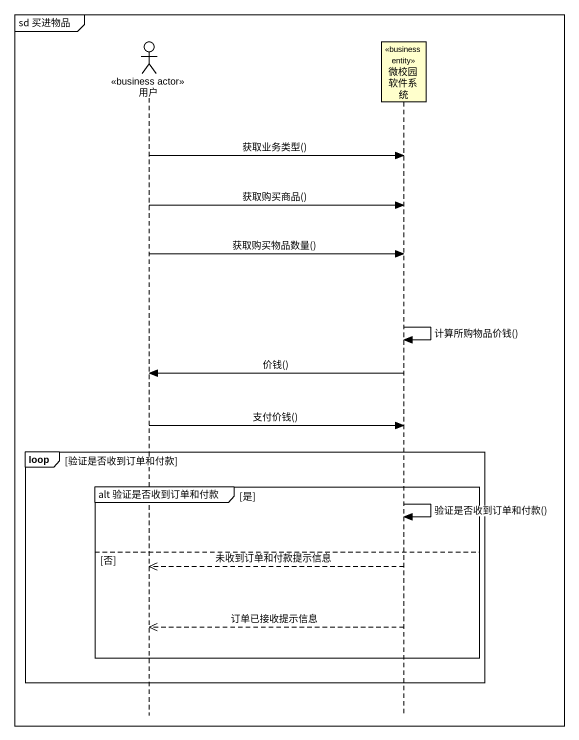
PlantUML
@startuml
mainframe sd 买进物品
hide footbox
actor 用户 <<business actor>>
participant 微校园软件系统 <<business entity>>

用户 -> 微校园软件系统 : 获取业务类型()
用户 -> 微校园软件系统 : 获取购买商品()
用户 -> 微校园软件系统 : 获取购买物品数量()
微校园软件系统 -> 微校园软件系统 : 计算所购物品价钱()
微校园软件系统 -> 用户 : 价钱()
用户 -> 微校园软件系统 : 支付价钱()
loop 验证是否收到订单和付款
  group alt 验证是否收到订单和付款 [是]
    微校园软件系统 -> 微校园软件系统 : 验证是否收到订单和付款()
  else 否
    微校园软件系统 -->> 用户 : 未收到订单和付款提示信息
    微校园软件系统 -->> 用户 : 订单已接收提示信息
  end
end
@enduml
